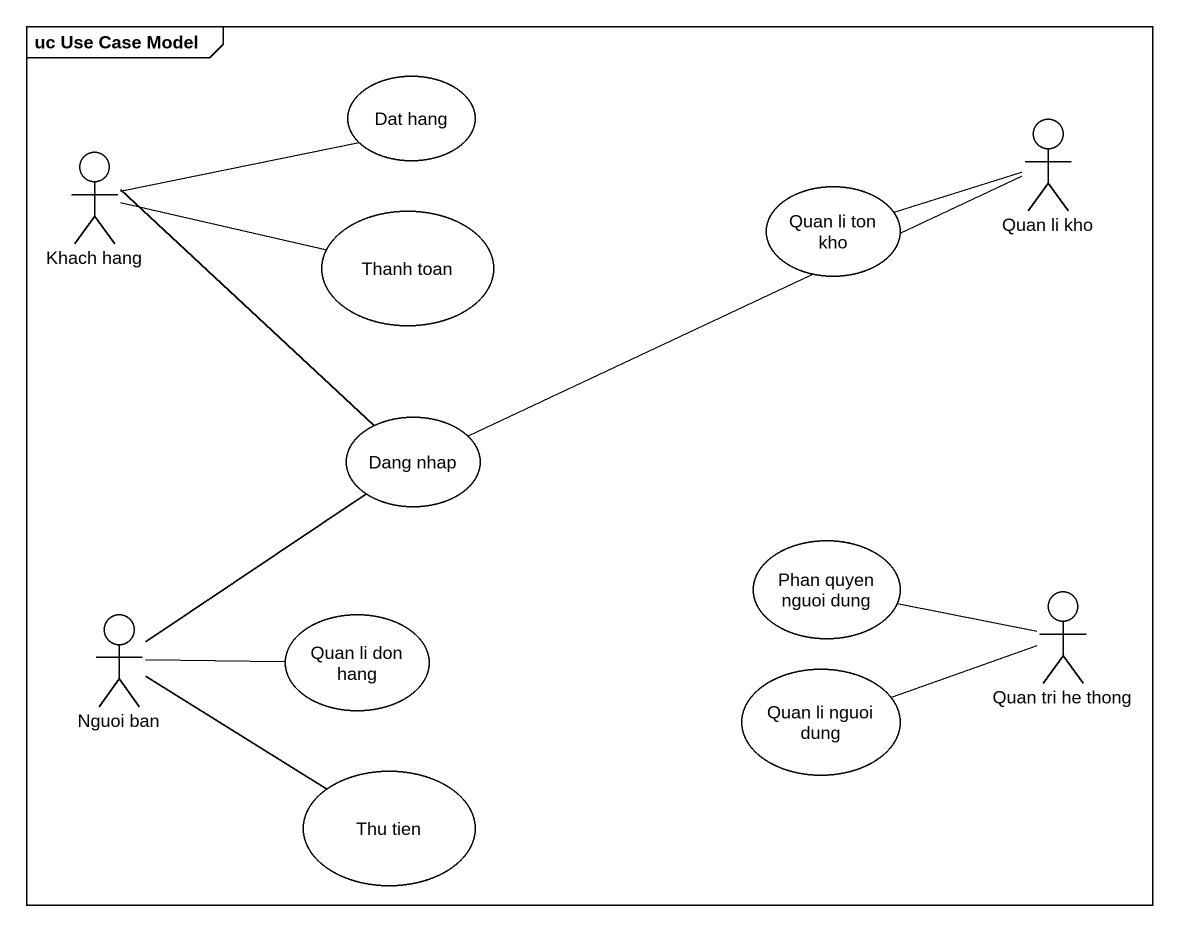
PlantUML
@startuml
mainframe uc Use Case Model
usecase "Dat hang" as Dat_hang
actor "Khach hang" as Khach_hang
actor "Quan li kho" as Quan_li_kho
usecase "Thanh toan" as Thanh_toan
usecase "Quan li ton kho" as Quan_li_ton_kho
usecase "Dang nhap" as Dang_nhap
usecase "Phan quyen nguoi dung" as Phan_quyen_nguoi_dung
actor "Quan tri he thong" as Quan_tri_he_thong
actor "Nguoi ban" as Nguoi_ban
usecase "Quan li don hang" as Quan_li_don_hang
usecase "Quan li nguoi dung" as Quan_li_nguoi_dung
usecase "Thu tien" as Thu_tien
Dat_hang -left- Khach_hang
Khach_hang -right- Thanh_toan
Quan_li_kho -left- Quan_li_ton_kho
Quan_li_kho -left- Dang_nhap
Dang_nhap -up- Khach_hang
Quan_tri_he_thong -left- Phan_quyen_nguoi_dung
Nguoi_ban -up- Dang_nhap
Nguoi_ban -right- Quan_li_don_hang
Quan_li_nguoi_dung -right- Quan_tri_he_thong
Thu_tien -left- Nguoi_ban
@enduml
